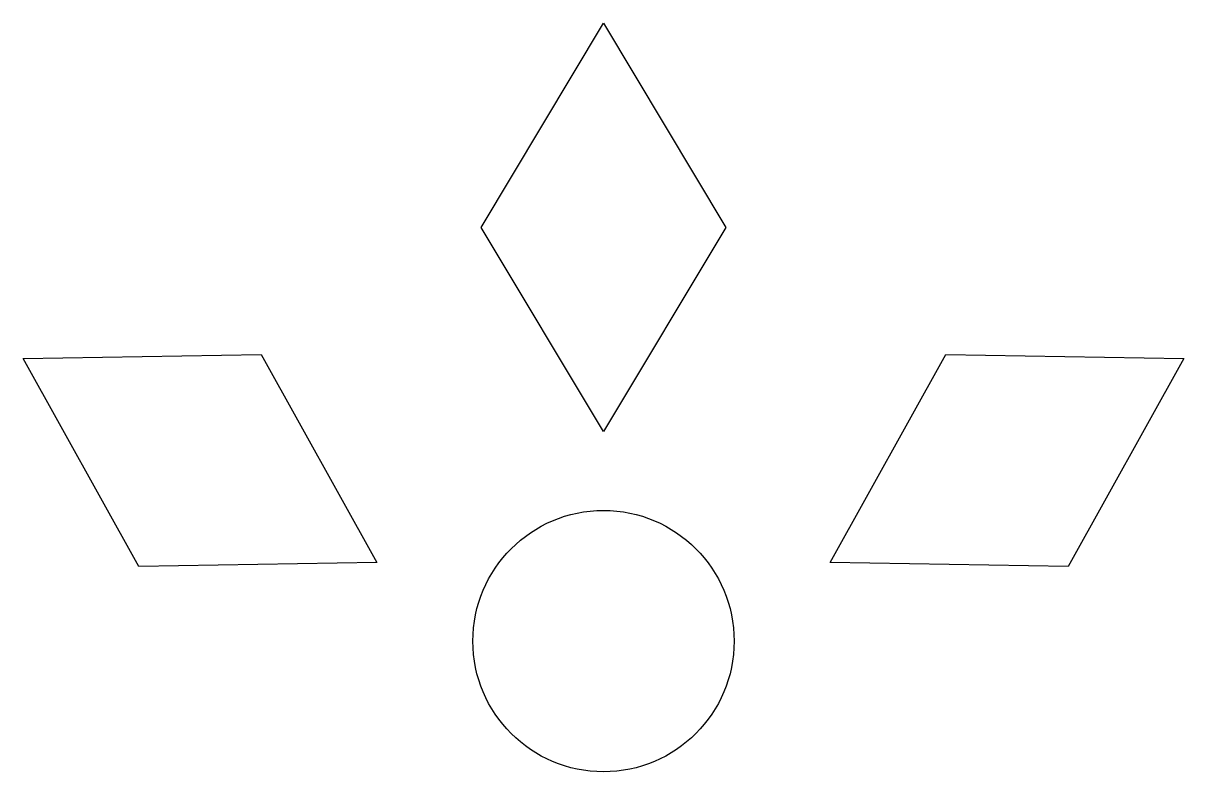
# Model space of a CAD drawing. Header units: millimetres. Extents: x -2934.328 to -2933.617, y 3721.527 to 3721.985.
import ezdxf

# ---------------------------------------------------------------- set-up
doc = ezdxf.new("R2010")
doc.units = ezdxf.units.MM
doc.header["$LTSCALE"] = 10
doc.layers.add('Ele_diagramas', color=2, linetype='Continuous')

msp = doc.modelspace()

# ---------------------------------------------------------------- linework, layer by layer
at = {"layer": 'Ele_diagramas', "color": 3}
for p, q in [((-2934.04756, 3721.86035), (-2933.97256, 3721.98535)), ((-2933.97256, 3721.98535), (-2933.89756, 3721.86035)), ((-2933.97256, 3721.73535), (-2934.04756, 3721.86035)), ((-2933.89756, 3721.86035), (-2933.97256, 3721.73535)), ((-2934.32794, 3721.78017), (-2934.18219, 3721.78262)), ((-2934.18219, 3721.78262), (-2934.11144, 3721.65517)), ((-2933.83369, 3721.65517), (-2933.76294, 3721.78262)), ((-2933.76294, 3721.78262), (-2933.61719, 3721.78017)), ((-2934.25719, 3721.65272), (-2934.32794, 3721.78017)), ((-2933.61719, 3721.78017), (-2933.68794, 3721.65272)), ((-2934.11144, 3721.65517), (-2934.25719, 3721.65272)), ((-2933.68794, 3721.65272), (-2933.83369, 3721.65517))]:
    msp.add_line(p, q, dxfattribs=at)
msp.add_circle((-2933.97256, 3721.60706), 0.08, dxfattribs=at)

doc.saveas('drawing.dxf')
